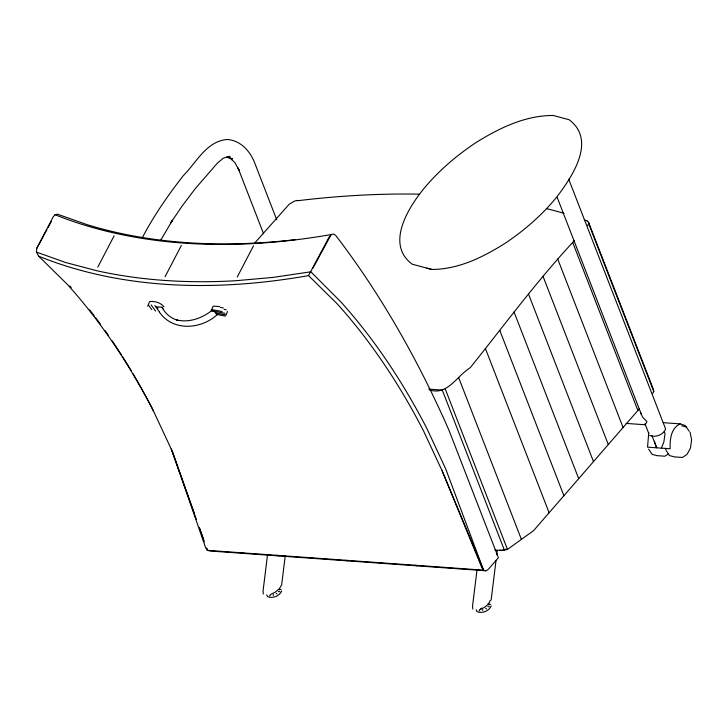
<?xml version="1.0" encoding="UTF-8"?>
<svg xmlns="http://www.w3.org/2000/svg" width="728" height="728" viewBox="0 0 728 728"><rect width="100%" height="100%" fill="white"/><g stroke="black" fill="none" stroke-linecap="round" stroke-linejoin="round"><path stroke-width="1.09" d="M273.255 595.486L273.337 594.421M482.755 610.528L482.837 609.463M153.453 410.992A790.608 470.443 -85.9 0 0 67.267 284.329L38.73 256.229L36.4 252.088L36.755 248.339L53.035 217.117L55.055 214.724L57.439 214.196L87.133 224.67A636.272 410.92 -34.7 0 0 295.395 239.621M267.495 555.1L263.026 591.191L263.345 594.021M285.276 555.546L281.645 584.875L279.47 588.552L275.393 592.082L270.488 594.53M476.995 570.142L472.527 606.233L472.845 609.063M496.032 560.433L491.145 599.908L489.434 601.401M496.733 554.8L497.288 550.286M648.766 432.441L647.547 447.156L670.16 448.776C669.851 439.612 670.788 428.282 680.207 423.887L685.248 425.598L689.298 431.34M147.666 306.197L149.686 301.538C154.746 301.019 160.861 302.63 163.946 306.879M227.427 311.438L226.235 314.987L215.543 313.013M661.424 448.13L663.872 441.887L665.037 433.606L664.309 431.95M281.709 590.899C279.67 596.077 272.581 598.753 267.522 596.632L266.675 594.767M491.209 605.942C489.17 611.12 482.082 613.786 477.022 611.675L476.176 609.8M160.706 240.276L172.445 220.275L170.68 222.923L182.337 205.742L195.341 188.552L217.517 162.981L223.542 158.031L230.039 156.32L226.408 157.257L232.532 158.895L229.238 157.512L234.798 162.444L239.039 170.143L238.083 168.041L263.563 233.715M97.825 267.058L114.114 235.836M142.451 237.474C153.881 215.488 168.186 195.113 183.365 175.584C196.624 162.298 206.37 141.205 227.227 139.467C240.941 140.495 250.478 151.488 254.991 163.691L276.767 219.838M165.074 276.695L181.354 245.472M237.219 277.059L253.499 245.837M38.73 256.229C123.978 290.59 219.064 291.418 308.536 275.603L329.192 236.946L331.213 234.543L333.606 234.016L335.754 235.49A1115.451 663.736 -85.9 0 1 448.794 429.82L498.398 557.703L488.315 569.332L485.967 570.798L209.81 550.978L207.425 550.341L205.642 547.765L172.318 451.415L152.316 408.572A790.608 470.443 -85.9 0 0 133.033 373.728M36.755 248.339L46.983 229.557M48.057 227.573L51.288 221.64M312.913 268.168L331.213 234.543A636.272 410.92 -34.7 0 1 55.055 214.724M652.67 393.429L653.762 391.491L653.553 389.808L588.552 222.213L587.114 221.148M587.587 225.644L588.734 223.833L588.552 222.213M429.447 389.944C447.338 395.814 456.665 376.221 469.533 368.231L471.052 366.685C504.477 324.906 536.318 281.754 572.699 242.442L574.192 240.759M254.19 243.625L289.207 204.222L294.412 201.101L297.57 200.364M269.542 595.886L270.543 594.721M639.357 408.772L533.633 530.585L507.471 549.422L501.638 550.532L494.84 550.04M479.042 610.919L480.043 609.764M481.709 608.089L479.989 609.573L484.894 607.116L488.97 603.585M668.632 453.772L664.91 456.21L656.975 455.646L652.088 454.336L648.603 449.103M488.069 603.421L489.735 602.475M279.206 589.789L281.09 589.307M488.706 604.822L490.59 604.34M431.75 269.451C458.44 269.451 483.037 257.175 505.141 243.289C524.524 230.294 542.315 214.86 557.011 196.687C572.499 176.331 596.55 140.395 569.187 119.756L553.244 115.479C525.407 115.388 499.617 127.91 476.458 142.279C456.11 155.728 437.419 171.799 422.067 190.818C406.779 210.328 386.213 244.954 412.23 264.209L431.75 269.451L426.872 268.141M428.692 389.116L442.306 390.09L504.459 550.332L499.918 550.004M663.244 422.677L680.207 423.887M625.998 423.396L645.281 424.779L646.937 421.621L642.587 417.062L640.449 412.321M505.205 549.258L507.471 549.422L445.172 388.798M207.425 550.341L206.67 548.211L207.425 550.341L483.583 570.16L485.967 570.798M278.333 591.573L279.916 591.691M487.833 606.615L489.416 606.724M159.368 312.057C172.818 331.795 201.447 329.447 217.545 314.369L213.459 310.92L211.63 310.656C201.865 318.354 188.798 323.014 176.413 319.883L177.668 320.284C170.953 318.3 165.047 313.632 162.08 307.225L156.356 306.816L157.985 308.199M219.519 306.552L213.168 306.097L211.147 310.747L225.043 313.322M220.293 307.416L223.341 307.98M224.097 309.373L226.235 309.773M211.975 309.655L222.149 311.539M216.252 314.387L225.407 316.089M681.754 425.789L686.64 427.09M449.067 567.685L451.451 568.322M414.541 565.201L416.926 565.847M380.025 562.726L382.409 563.363M345.509 560.251L347.884 560.888M310.983 557.766L313.368 558.412M276.467 555.291L278.851 555.928M241.942 552.816L244.326 553.453M649.667 435.444C655.355 437.828 663.326 434.825 665.62 429.001L568.732 179.225M36.4 252.088L65.748 262.535L96.897 270.761A631.267 407.68 -34.7 0 0 235.745 280.726L273.009 277.414L310.856 271.79L340.586 301.61A790.608 470.443 -85.9 0 1 426.772 428.273L445.636 468.705L483.583 570.16L481.8 567.585L442.124 470.779L423.259 430.357A790.608 470.443 -85.9 0 0 337.073 303.694L308.536 275.603M485.685 608.317L486.55 608.99M276.185 593.275L277.05 593.957M154.837 305.551L159.296 311.766M151.115 304.859L155.574 311.074M148.494 305.096L151.752 309.646M162.08 307.225L162.881 308.736M442.124 470.779L483.583 570.16M588.734 223.833L653.762 391.491M651.951 435.635L656.665 447.793L654.354 441.204M557.166 197.324L641.322 414.296M645.017 423.814L648.712 433.342M572.699 242.442L637.874 410.483M557.712 258.986L623.086 427.536M543.015 276.294L608.299 444.59M528.528 294.112L593.511 461.643M514.032 311.939L578.715 478.696M499.79 330.403L563.927 495.759M485.394 348.475L549.14 512.812M458.594 377.45L521.485 539.612M171.18 448.994L196.36 519.401M199.417 527.937L204.377 541.805M172.318 451.415L194.585 514.168M199.499 528L203.649 539.703M690.126 432.323L691.6 439.885L690.435 448.166L687.023 454.418L682.373 457.466L674.437 456.893L669.551 455.591L666.065 450.359L665.638 448.193M69.761 285.977A790.608 470.443 -85.9 0 1 71.207 287.615M89.59 309.828A790.608 470.443 -85.9 0 1 94.331 315.979M95.677 317.754A790.608 470.443 -85.9 0 1 100.346 324.042M104.959 330.448A790.608 470.443 -85.9 0 1 108.226 335.08M112.094 340.713A790.608 470.443 -85.9 0 1 121.239 354.572M122.431 356.456A790.608 470.443 -85.9 0 1 131.295 370.807M297.388 200.755A593.975 279.898 -19.1 0 1 419.173 194.158M546.728 208.709A593.975 279.261 -19.3 0 1 563.927 213.304M584.265 219.865A593.975 279.261 -19.3 0 1 587.36 220.984"/></g></svg>
